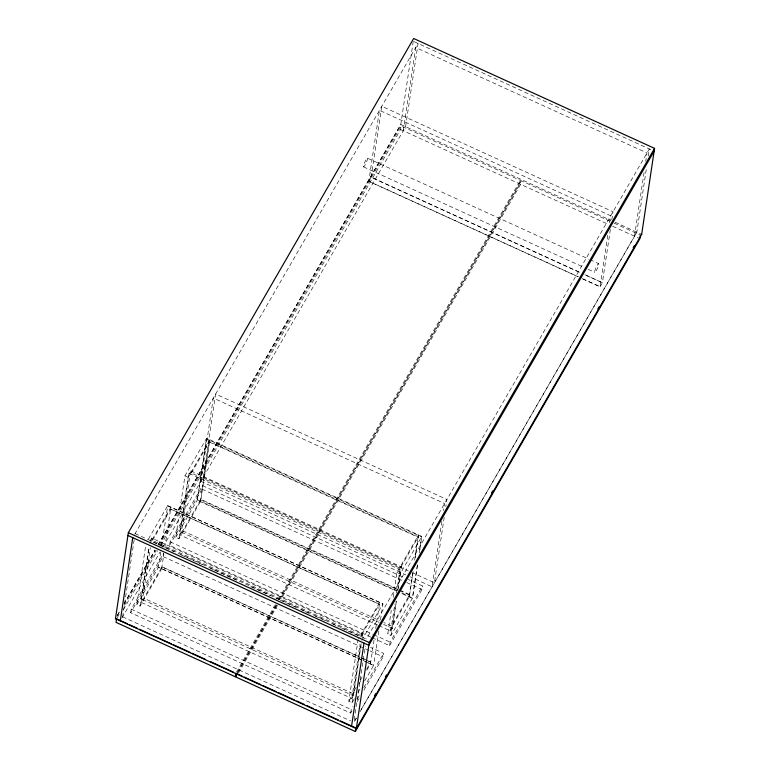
<?xml version="1.0" encoding="UTF-8"?>
<svg xmlns="http://www.w3.org/2000/svg" width="770" height="770" viewBox="0 0 770 770"><rect width="100%" height="100%" fill="white"/><g stroke="black" fill="none" stroke-linecap="round" stroke-linejoin="round"><path stroke-width="0.58" stroke-dasharray="3.85 2.89" d="M122.603 616.924L134.192 539.558M130.669 612.728L131.198 609.195L163.615 553.033L163.086 556.575L130.669 612.728L350.677 713.068L352.487 709.95M161.719 568.626L140.063 606.144L136.848 604.681L145.703 545.555M140.063 606.144L148.918 547.018M361.197 643.749L353.401 695.782L351.851 698.477L140.929 602.284L149.255 546.71M140.929 602.284L142.488 599.589L150.285 547.557M151.17 541.647L151.7 538.095L362.612 634.288L362.266 636.655M143.557 600.08L143.836 598.232L161.998 566.787L359.84 657.012M152.499 540.434L170.651 508.98L379.427 604.2L361.265 635.645L152.499 540.434L152.768 538.586M160.728 551.926L158.428 567.298L361.669 659.986M161.613 546.017L167.716 505.678L382.911 603.815L380.438 620.37M161.642 568.76L163.846 554.438M164.828 547.48L170.93 507.141L149.871 543.61M370.976 637.194L169.573 545.343L170.103 541.801L202.529 485.649L403.932 577.5M178.967 538.75L188.178 477.265L209.835 439.747L200.624 501.241L178.967 538.75L175.752 537.287L184.964 475.802L206.62 438.284L421.825 536.43L419.342 552.985M377.647 625.105L179.843 534.9L189.054 473.406L190.604 470.711L401.526 566.903L397.984 590.551M179.843 534.9L181.393 532.195L190.604 470.711M182.471 532.686L182.74 530.848L200.903 499.393L398.744 589.618M191.403 473.04L209.555 441.595L418.331 536.806L400.179 568.26L191.403 473.04L191.682 471.202M175.752 537.287L197.409 499.778L206.62 438.284M200.816 481.385L213.3 398.061L444.55 503.532L443.481 510.664M203.155 477.342L215.629 394.019L446.889 499.489L445.82 506.622M169.573 545.343L202 489.181L202.529 485.649M200.364 501.694L209.575 440.199M578.231 276.853L368.792 181.335L379.427 110.312L610.687 215.783L609.628 222.867M413.249 41.262L400.766 124.586L158.091 544.91M160.478 545.429L400.592 129.533L401.122 125.991L520.366 180.373L519.837 183.915L279.722 599.811M403.249 130.823L415.733 47.509L646.983 152.97L645.741 161.296M405.588 126.781L418.062 43.466L133.345 536.613M354.441 698.669L352.044 702.818L348.829 701.354L358.04 639.87M351.851 698.477L359.994 644.076M361.265 635.645L361.544 633.797M352.044 702.818L360.899 643.691M350.677 713.068L351.207 709.536L353.016 706.417M354.229 719.921L365.269 646.213M370.409 663.981L374.037 640.188M375.731 628.503L379.697 602.352L358.647 638.831M378.84 631.015L373.623 665.444L362.766 660.487M363.892 690.19L383.104 656.916L383.633 653.374L370.495 647.387M417.571 564.805L412.614 597.915L390.948 635.433L387.743 633.97L391.285 610.312M393.229 597.308L396.954 572.476L418.611 534.967L414.886 559.79M378.734 625.606L390.756 631.082L394.827 603.892M396.425 593.247L399.967 569.598L401.526 566.903M400.179 568.26L400.448 566.412M390.948 635.433L396.088 601.139M397.686 590.494L400.159 573.939L421.825 536.43M372.074 637.695L389.591 645.684L390.12 642.141L422.538 585.989L408.312 579.502M390.756 631.082L392.315 628.387L396.386 601.187M409.139 596.904L412.682 573.255M414.626 560.242L418.351 535.41M413.115 571.619L409.399 596.452L387.743 633.97M417.311 565.257L412.354 598.367L400.39 592.91M419.255 552.254L421.565 536.873L206.36 438.736L197.149 500.221L396.021 590.917M389.591 645.684L422.008 589.522L422.538 585.989M441.884 521.367L432.076 586.846L410.266 576.807M444.213 517.325L434.405 582.803L412.605 572.764M609.782 221.154L521.175 180.738L520.645 184.28L281.117 599.137M582.592 278.836L600.051 286.796L607.857 234.696M610.369 229.47L602.381 282.754L584.931 274.794M611.784 220.008L613.026 211.731L381.766 106.27L371.13 177.292L580.57 272.801M634.509 236.294L644.134 171.999M359.927 711.875L636.838 232.251L646.473 167.956M648.253 156.06L649.322 148.928L366.405 638.956M148.456 539.038L167.716 505.678M151.7 538.095L150.14 540.79L174.184 551.763M117.261 615.557L120.264 610.36M123.874 604.113L155.107 550.021L124.461 603.17M158.11 544.813L400.785 124.49L610.658 220.307M117.252 615.654L120.255 610.456M368.792 181.335L371.14 177.196L580.58 272.715M117.184 617.8L119.581 613.642M124.384 605.316L156.204 550.213M159.207 545.016L401.122 125.991M123.258 609.898L157.475 550.627M122.064 617.848L159.919 552.215M162.913 547.104L405.597 126.694M136.848 604.681L158.505 567.163L361.746 659.851M236.428 672.181L275.448 604.594M278.442 599.397L520.366 180.373M237.227 672.547L276.247 604.96M279.25 599.763L521.175 180.738M237.699 672.595L276.719 605.008M238.498 672.961L277.518 605.374M362.612 634.288L361.063 636.982L345.759 630.004M361.852 640.293L382.911 603.815M356.106 687.389L352.612 693.443L143.836 598.232M360.196 680.314L363.103 675.261M366.607 669.207L370.765 661.998L360.928 657.513M348.829 701.354L355.422 689.93M358.753 684.174L362.025 678.514M366.818 670.208L370.495 663.846M358.04 692.432L361.034 687.244M364.633 681.017L373.7 665.309L362.843 660.352M357.213 699.131L360.216 693.934M363.815 687.697L383.633 653.374M357.29 701.634L359.089 698.515M600.051 286.796L602.4 282.667L584.94 274.707M356.337 718.025L353.94 722.183L356.327 718.112M361.149 709.699L636.857 232.155M414.212 41.705L653.172 150.689M615.038 222.203L641.67 234.35M614.152 223.146L640.409 235.12M400.592 129.533L608.329 224.349M612.708 226.255L639.88 238.662M367.444 158.158A4.774 0.789 -65.5 0 1 365.096 164.963A4.774 0.789 -65.5 0 1 363.854 164.385A4.774 0.789 -65.5 0 1 367.444 158.158L588.886 259.153M589.974 259.654L598.704 263.629A4.774 0.789 -65.5 0 1 596.355 270.434A4.774 0.789 -65.5 0 1 595.114 269.856A4.774 0.789 -65.5 0 1 598.704 263.629M363.488 166.849L582.746 266.844M588.193 269.327L594.738 272.311M368.811 181.239L578.251 276.757M582.611 278.75L600.061 286.709M209.296 442.047L418.072 537.258M203.165 477.246L408.225 570.868M189.054 473.406L399.967 569.598M200.826 481.289L405.896 574.911M184.964 475.802L188.178 477.265M396.954 572.476L400.159 573.939M202 489.181L405.588 582.033M406.685 582.534L422.008 589.522M399.842 590.118L409.678 594.604L391.516 626.058L383.864 622.564M200.643 499.846L398.485 590.07M399.582 590.571L409.419 595.056M197.409 499.778L397.378 590.965M401.748 592.967L412.614 597.915M167.639 505.813L382.834 603.95M170.574 509.114L379.35 604.335M182.74 530.848L379.494 620.572M181.393 532.195L379.215 622.42M383.566 624.403L392.315 628.387M170.103 541.801L372.603 634.162M373.7 634.653L390.12 642.141M135.077 533.61L366.337 639.081M180.748 554.747L204.781 565.719M210.249 568.202L213.531 569.704M214.618 570.204L236.477 580.166M250.683 586.644L270.357 595.614M275.824 598.107L279.096 599.609M280.193 600.1L296.585 607.578M300.954 609.571L304.237 611.072M305.324 611.563L310.791 614.056M315.161 616.048L327.183 621.534M332.65 624.027L335.922 625.519M341.389 628.012L344.671 629.504M163.086 556.575L368.878 650.419M369.966 650.919L383.104 656.916M161.912 566.922L359.763 657.147M360.851 657.647L370.688 662.133M142.488 599.589L353.401 695.782M131.198 609.195L351.207 709.536M122.613 616.837L350.581 720.903"/><path stroke-width="1.16" d="M115.442 618.772L128.34 532.686L413.663 38.5L654.558 148.36L641.66 234.446M120.264 620.976L132.748 537.653M127.522 623.825L116.588 618.839L116.058 622.372L235.293 676.753L235.822 673.221M351.524 726.437L363.998 643.123M242.098 676.079L236.631 673.586L236.101 677.119L355.336 731.5L355.865 727.968L340.552 720.98M115.462 618.685L356.337 728.632L369.234 642.546L654.558 148.36M640.409 235.12L639.88 238.662L355.336 731.5M235.293 676.753L236.496 674.674M654.144 151.132L368.82 645.318L127.926 535.458M374.48 695.734L375.683 693.654M385.289 677.013L386.482 674.934M491.539 492.983L492.742 490.904M597.79 308.943L598.993 306.864M633.21 247.603L634.413 245.524M356.337 728.632L641.67 234.35M128.34 532.686L369.234 642.546M129.707 624.826L137.368 628.32M139.553 629.311L171.277 643.778M173.471 644.779L189.882 652.267M192.067 653.258L205.195 659.245M210.662 661.738L233.637 672.22M244.283 677.08L260.693 684.559M262.888 685.56L276.007 691.547M278.201 692.538L294.612 700.026M296.797 701.027L304.458 704.512M306.643 705.513L313.207 708.506M315.392 709.507L338.367 719.979"/></g></svg>
